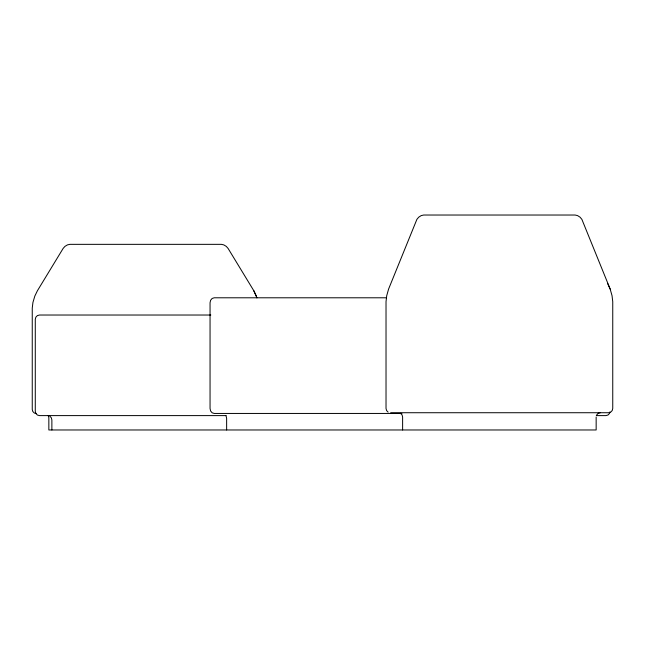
<?xml version="1.0" encoding="UTF-8"?>
<svg xmlns="http://www.w3.org/2000/svg" width="645" height="645" viewBox="0 0 645 645"><rect width="100%" height="100%" fill="white"/><g stroke="black" fill="none" stroke-linecap="round" stroke-linejoin="round"><path stroke-width="0.97" d="M609.896 412.01L609.517 413.445L607.985 415.025L605.889 415.606L596.311 415.606M596.722 414.88L598.254 413.308L600.35 412.727M386.573 297.788L214.237 297.788L212.141 298.45L210.609 300.264L210.052 302.747L210.052 408.487L210.609 410.97L212.141 412.784L214.237 413.445L401.916 413.445M210.818 315.026L39.474 315.026L37.378 315.607L35.846 317.187L35.282 319.339L35.282 411.292L35.846 413.445L37.378 415.025L39.474 415.606L226.145 415.606M390.668 412.727L608.566 412.727L610.654 412.147L612.186 410.575L612.75 408.422L612.75 301.683L612.041 295.708L610.154 289.025L581.871 219.34L580.057 217.188L577.573 215.607L575.098 215.027L423.676 215.027L421.201 215.607L418.718 217.188L416.904 219.34L388.604 289.025L386.718 295.708L386.024 301.683L386.024 408.422L386.589 410.575L388.121 412.147M36.434 413.59L34.346 413.042L32.814 411.542L32.25 409.494L32.25 308.092L32.943 302.416L34.83 296.071L37.41 290.75L63.129 248.438L64.943 246.39L67.427 244.89L69.902 244.342L221.324 244.342L223.799 244.89L226.282 246.39L228.096 248.438L253.816 290.75L256.92 297.885M400.521 413.308L402.053 414.88L402.617 417.041L402.617 429.973M49.778 416.178L51.31 417.758L51.874 419.911L51.874 429.973M253.816 290.75L256.339 296.071M607.59 283.421L610.114 289.025M48.278 415.638L48.843 417.686L48.843 429.973L596.157 429.973L596.157 417.041M226.081 415.928L226.637 418.403L226.637 429.973"/></g></svg>
